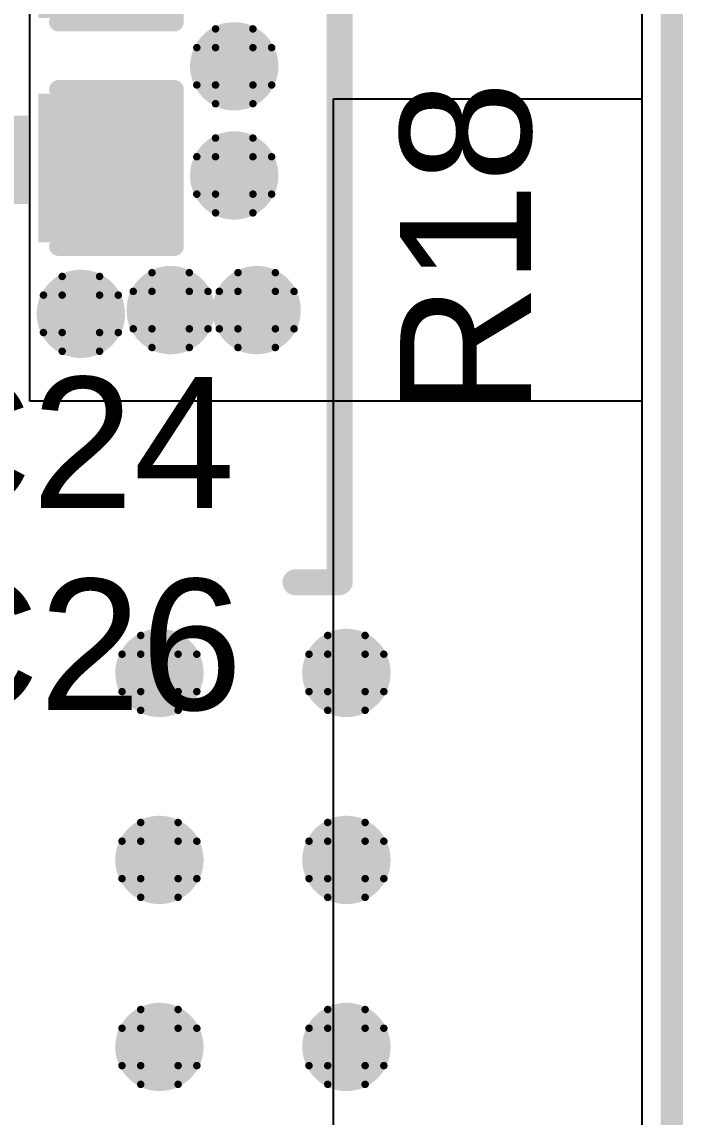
# Model space of a CAD drawing. Header units: inches. Extents: x -25 to 271, y -41 to 15.
# Drawn here: x 74.07 to 78.56, y -21.95 to -14.52 of the extents above; entities that cross this region are included whole.
import ezdxf

# ---------------------------------------------------------------- set-up
doc = ezdxf.new("R2010")
doc.units = ezdxf.units.IN
for name, color, linetype in [('Board_outline', 216, 'Continuous'), ('Bottom Layer', 5, 'Continuous'), ('Drill Drawing', 1, 'Continuous'), ('Top Glue Points', 56, 'Continuous'), ('Top Layer', 1, 'Continuous'), ('Top Overlay', 2, 'Continuous'), ('Top Paste', 8, 'Continuous'), ('Top Solder', 216, 'Continuous'), ('Via Holes', 16, 'Continuous')]:
    doc.layers.add(name, color=color, linetype=linetype)
doc.styles.add('Arial', font='', dxfattribs={"height": 0.2})
doc.styles.get('Arial').set_extended_font_data('Arial')

# ---------------------------------------------------------------- blocks, each defined once
blk = doc.blocks.new('CAP_0603_41')
at = {"layer": 'Top Layer'}
for points in [[(-0.381, 0.4445), (-0.381, -0.4445), (-1.143, -0.4445), (-1.143, 0.4445)], [(1.143, 0.4445), (1.143, -0.4445), (0.381, -0.4445), (0.381, 0.4445)]]:
    blk.add_hatch(color=1, dxfattribs=at).paths.add_polyline_path(points)
at = {"layer": 'Top Paste'}
for points in [[(-0.381, 0.4445), (-0.381, -0.4445), (-1.143, -0.4445), (-1.143, 0.4445)], [(1.143, 0.4445), (1.143, -0.4445), (0.381, -0.4445), (0.381, 0.4445)]]:
    blk.add_hatch(color=8, dxfattribs=at).paths.add_polyline_path(points)
at = {"layer": 'Top Solder'}
for points in [[(-0.321, 0.5045), (-0.321, -0.5045), (-1.203, -0.5045), (-1.203, 0.5045)], [(1.203, 0.5045), (1.203, -0.5045), (0.321, -0.5045), (0.321, 0.5045)]]:
    blk.add_hatch(color=216, dxfattribs=at).paths.add_polyline_path(points)
at = {"layer": 'Top Overlay'}
for points in [[(-1.2446, 0.5334, 0.127, 0.127, 0), (-0.4572, 0.5334, 0.127, 0.127, 0)], [(-1.2446, -0.5334, 0.127, 0.127, 0), (-1.2446, 0.5334, 0.127, 0.127, 0)], [(0.4572, 0.5334, 0.127, 0.127, 0), (1.2446, 0.5334, 0.127, 0.127, 0)], [(1.2446, -0.5334, 0.127, 0.127, 0), (1.2446, 0.5334, 0.127, 0.127, 0)], [(-1.2446, -0.5334, 0.127, 0.127, 0), (-0.4572, -0.5334, 0.127, 0.127, 0)], [(0.4572, -0.5334, 0.127, 0.127, 0), (1.2446, -0.5334, 0.127, 0.127, 0)]]:
    blk.add_lwpolyline(points, format="xyseb", dxfattribs=at)
for points in [[(-1.2764, 0.5334, 0.0635, 0.0635, 1), (-1.2128, 0.5334, 0.0635, 0.0635, 1)], [(-1.2764, 0.5334, 0.0635, 0.0635, 1), (-1.2128, 0.5334, 0.0635, 0.0635, 1)], [(-0.4889, 0.5334, 0.0635, 0.0635, 1), (-0.4254, 0.5334, 0.0635, 0.0635, 1)], [(0.4254, 0.5334, 0.0635, 0.0635, 1), (0.4889, 0.5334, 0.0635, 0.0635, 1)], [(1.2128, 0.5334, 0.0635, 0.0635, 1), (1.2764, 0.5334, 0.0635, 0.0635, 1)], [(1.2128, 0.5334, 0.0635, 0.0635, 1), (1.2764, 0.5334, 0.0635, 0.0635, 1)], [(-1.2764, -0.5334, 0.0635, 0.0635, 1), (-1.2128, -0.5334, 0.0635, 0.0635, 1)], [(-1.2764, -0.5334, 0.0635, 0.0635, 1), (-1.2128, -0.5334, 0.0635, 0.0635, 1)], [(-0.4889, -0.5334, 0.0635, 0.0635, 1), (-0.4254, -0.5334, 0.0635, 0.0635, 1)], [(0.4254, -0.5334, 0.0635, 0.0635, 1), (0.4889, -0.5334, 0.0635, 0.0635, 1)], [(1.2128, -0.5334, 0.0635, 0.0635, 1), (1.2764, -0.5334, 0.0635, 0.0635, 1)], [(1.2128, -0.5334, 0.0635, 0.0635, 1), (1.2764, -0.5334, 0.0635, 0.0635, 1)]]:
    blk.add_lwpolyline(points, format="xyseb", close=True, dxfattribs=at)
blk = doc.blocks.new('CAP_0603_43')
at = {"layer": 'Top Layer'}
for points in [[(-0.381, 0.4445), (-0.381, -0.4445), (-1.143, -0.4445), (-1.143, 0.4445)], [(1.143, 0.4445), (1.143, -0.4445), (0.381, -0.4445), (0.381, 0.4445)]]:
    blk.add_hatch(color=1, dxfattribs=at).paths.add_polyline_path(points)
at = {"layer": 'Top Paste'}
for points in [[(-0.381, 0.4445), (-0.381, -0.4445), (-1.143, -0.4445), (-1.143, 0.4445)], [(1.143, 0.4445), (1.143, -0.4445), (0.381, -0.4445), (0.381, 0.4445)]]:
    blk.add_hatch(color=8, dxfattribs=at).paths.add_polyline_path(points)
at = {"layer": 'Top Solder'}
for points in [[(-0.321, 0.5045), (-0.321, -0.5045), (-1.203, -0.5045), (-1.203, 0.5045)], [(1.203, 0.5045), (1.203, -0.5045), (0.321, -0.5045), (0.321, 0.5045)]]:
    blk.add_hatch(color=216, dxfattribs=at).paths.add_polyline_path(points)
at = {"layer": 'Top Overlay'}
for points in [[(-0.4572, 0.5334, 0.127, 0.127, 0), (-1.2446, 0.5334, 0.127, 0.127, 0)], [(-1.2446, 0.5334, 0.127, 0.127, 0), (-1.2446, -0.5334, 0.127, 0.127, 0)], [(1.2446, 0.5334, 0.127, 0.127, 0), (0.4572, 0.5334, 0.127, 0.127, 0)], [(1.2446, 0.5334, 0.127, 0.127, 0), (1.2446, -0.5334, 0.127, 0.127, 0)], [(-0.4572, -0.5334, 0.127, 0.127, 0), (-1.2446, -0.5334, 0.127, 0.127, 0)], [(1.2446, -0.5334, 0.127, 0.127, 0), (0.4572, -0.5334, 0.127, 0.127, 0)]]:
    blk.add_lwpolyline(points, format="xyseb", dxfattribs=at)
for points in [[(-1.2764, 0.5334, 0.0635, 0.0635, 1), (-1.2128, 0.5334, 0.0635, 0.0635, 1)], [(-1.2764, 0.5334, 0.0635, 0.0635, 1), (-1.2128, 0.5334, 0.0635, 0.0635, 1)], [(-0.4889, 0.5334, 0.0635, 0.0635, 1), (-0.4254, 0.5334, 0.0635, 0.0635, 1)], [(0.4254, 0.5334, 0.0635, 0.0635, 1), (0.4889, 0.5334, 0.0635, 0.0635, 1)], [(1.2128, 0.5334, 0.0635, 0.0635, 1), (1.2764, 0.5334, 0.0635, 0.0635, 1)], [(1.2128, 0.5334, 0.0635, 0.0635, 1), (1.2764, 0.5334, 0.0635, 0.0635, 1)], [(-1.2764, -0.5334, 0.0635, 0.0635, 1), (-1.2128, -0.5334, 0.0635, 0.0635, 1)], [(-1.2764, -0.5334, 0.0635, 0.0635, 1), (-1.2128, -0.5334, 0.0635, 0.0635, 1)], [(-0.4889, -0.5334, 0.0635, 0.0635, 1), (-0.4254, -0.5334, 0.0635, 0.0635, 1)], [(0.4254, -0.5334, 0.0635, 0.0635, 1), (0.4889, -0.5334, 0.0635, 0.0635, 1)], [(1.2128, -0.5334, 0.0635, 0.0635, 1), (1.2764, -0.5334, 0.0635, 0.0635, 1)], [(1.2128, -0.5334, 0.0635, 0.0635, 1), (1.2764, -0.5334, 0.0635, 0.0635, 1)]]:
    blk.add_lwpolyline(points, format="xyseb", close=True, dxfattribs=at)

msp = doc.modelspace()

# ---------------------------------------------------------------- hatches: boundary and pattern name
at = {"layer": 'Bottom Layer'}
h = msp.add_hatch(color=5, dxfattribs=at)
edge = h.paths.add_edge_path()
edge.add_arc((75.5091, -14.819), 0.3, 0, 360)
h = msp.add_hatch(color=5, dxfattribs=at)
edge = h.paths.add_edge_path()
edge.add_arc((75.5091, -15.5603), 0.3, 0, 360)
h = msp.add_hatch(color=5, dxfattribs=at)
edge = h.paths.add_edge_path()
edge.add_arc((74.4677, -16.5001), 0.3, 0, 360)
h = msp.add_hatch(color=5, dxfattribs=at)
edge = h.paths.add_edge_path()
edge.add_arc((75.0773, -16.4747), 0.3, 0, 360)
h = msp.add_hatch(color=5, dxfattribs=at)
edge = h.paths.add_edge_path()
edge.add_arc((75.6615, -16.4747), 0.3, 0, 360)
h = msp.add_hatch(color=5, dxfattribs=at)
edge = h.paths.add_edge_path()
edge.add_arc((75.0011, -18.9385), 0.3, 0, 360)
h = msp.add_hatch(color=5, dxfattribs=at)
edge = h.paths.add_edge_path()
edge.add_arc((76.2711, -18.9385), 0.3, 0, 360)
h = msp.add_hatch(color=5, dxfattribs=at)
edge = h.paths.add_edge_path()
edge.add_arc((75.0011, -20.2085), 0.3, 0, 360)
h = msp.add_hatch(color=5, dxfattribs=at)
edge = h.paths.add_edge_path()
edge.add_arc((76.2711, -20.2085), 0.3, 0, 360)
h = msp.add_hatch(color=5, dxfattribs=at)
edge = h.paths.add_edge_path()
edge.add_arc((75.0011, -21.4785), 0.3, 0, 360)
h = msp.add_hatch(color=5, dxfattribs=at)
edge = h.paths.add_edge_path()
edge.add_arc((76.2711, -21.4785), 0.3, 0, 360)
at = {"layer": 'Top Glue Points'}
msp.add_hatch(color=56, dxfattribs=at).paths.add_polyline_path([(73.709, -15.7538), (74.1088, -15.7538), (74.1088, -15.1539), (73.709, -15.1539)])
at = {"layer": 'Top Layer'}
h = msp.add_hatch(color=1, dxfattribs=at)
edge = h.paths.add_edge_path()
edge.add_arc((75.5091, -14.819), 0.3, 0, 360)
h = msp.add_hatch(color=1, dxfattribs=at)
edge = h.paths.add_edge_path()
edge.add_arc((75.5091, -15.5603), 0.3, 0, 360)
h = msp.add_hatch(color=1, dxfattribs=at)
edge = h.paths.add_edge_path()
edge.add_arc((74.4677, -16.5001), 0.3, 0, 360)
h = msp.add_hatch(color=1, dxfattribs=at)
edge = h.paths.add_edge_path()
edge.add_arc((75.0773, -16.4747), 0.3, 0, 360)
h = msp.add_hatch(color=1, dxfattribs=at)
edge = h.paths.add_edge_path()
edge.add_arc((75.6615, -16.4747), 0.3, 0, 360)
h = msp.add_hatch(color=1, dxfattribs=at)
edge = h.paths.add_edge_path()
edge.add_arc((75.0011, -18.9385), 0.3, 0, 360)
h = msp.add_hatch(color=1, dxfattribs=at)
edge = h.paths.add_edge_path()
edge.add_arc((76.2711, -18.9385), 0.3, 0, 360)
h = msp.add_hatch(color=1, dxfattribs=at)
edge = h.paths.add_edge_path()
edge.add_arc((75.0011, -20.2085), 0.3, 0, 360)
h = msp.add_hatch(color=1, dxfattribs=at)
edge = h.paths.add_edge_path()
edge.add_arc((76.2711, -20.2085), 0.3, 0, 360)
h = msp.add_hatch(color=1, dxfattribs=at)
edge = h.paths.add_edge_path()
edge.add_arc((75.0011, -21.4785), 0.3, 0, 360)
h = msp.add_hatch(color=1, dxfattribs=at)
edge = h.paths.add_edge_path()
edge.add_arc((76.2711, -21.4785), 0.3, 0, 360)
at = {"layer": 'Via Holes'}
h = msp.add_hatch(color=7, dxfattribs=at)
edge = h.paths.add_edge_path()
edge.add_arc((75.5091, -14.819), 0.15, 0, 360)
h = msp.add_hatch(color=7, dxfattribs=at)
edge = h.paths.add_edge_path()
edge.add_arc((75.5091, -15.5603), 0.15, 0, 360)
h = msp.add_hatch(color=7, dxfattribs=at)
edge = h.paths.add_edge_path()
edge.add_arc((74.4677, -16.5001), 0.15, 0, 360)
h = msp.add_hatch(color=7, dxfattribs=at)
edge = h.paths.add_edge_path()
edge.add_arc((75.0773, -16.4747), 0.15, 0, 360)
h = msp.add_hatch(color=7, dxfattribs=at)
edge = h.paths.add_edge_path()
edge.add_arc((75.6615, -16.4747), 0.15, 0, 360)
h = msp.add_hatch(color=7, dxfattribs=at)
edge = h.paths.add_edge_path()
edge.add_arc((75.0011, -18.9385), 0.15, 0, 360)
h = msp.add_hatch(color=7, dxfattribs=at)
edge = h.paths.add_edge_path()
edge.add_arc((76.2711, -18.9385), 0.15, 0, 360)
h = msp.add_hatch(color=7, dxfattribs=at)
edge = h.paths.add_edge_path()
edge.add_arc((75.0011, -20.2085), 0.15, 0, 360)
h = msp.add_hatch(color=7, dxfattribs=at)
edge = h.paths.add_edge_path()
edge.add_arc((76.2711, -20.2085), 0.15, 0, 360)
h = msp.add_hatch(color=7, dxfattribs=at)
edge = h.paths.add_edge_path()
edge.add_arc((75.0011, -21.4785), 0.15, 0, 360)
h = msp.add_hatch(color=7, dxfattribs=at)
edge = h.paths.add_edge_path()
edge.add_arc((76.2711, -21.4785), 0.15, 0, 360)

# ---------------------------------------------------------------- linework, layer by layer
at = {"layer": 'Board_outline'}
msp.add_lwpolyline([(78.4812, -32.9885, 0.1524, 0.1524, 0), (78.4812, 2.0114, 0.1524, 0.1524, 0)], format="xyseb", dxfattribs=at)
at = {"layer": 'Bottom Layer'}
msp.add_line((78.2773, -12.6831), (78.2773, -32.9885), dxfattribs=at)
at = {"layer": 'Drill Drawing'}
for points in [[(75.3821, -14.692, 0.0508, 0.0508, 0), (75.3821, -14.565, 0.0508, 0.0508, 0)], [(75.3821, -14.565, 0.0508, 0.0508, 0), (75.6361, -14.565, 0.0508, 0.0508, 0)], [(75.6361, -14.692, 0.0508, 0.0508, 0), (75.6361, -14.565, 0.0508, 0.0508, 0)], [(75.2551, -14.946, 0.0508, 0.0508, 0), (75.2551, -14.692, 0.0508, 0.0508, 0)], [(75.2551, -14.692, 0.0508, 0.0508, 0), (75.3821, -14.692, 0.0508, 0.0508, 0)], [(75.6361, -14.692, 0.0508, 0.0508, 0), (75.7631, -14.692, 0.0508, 0.0508, 0)], [(75.7631, -14.946, 0.0508, 0.0508, 0), (75.7631, -14.692, 0.0508, 0.0508, 0)], [(75.2551, -14.946, 0.0508, 0.0508, 0), (75.3821, -14.946, 0.0508, 0.0508, 0)], [(75.3821, -15.073, 0.0508, 0.0508, 0), (75.3821, -14.946, 0.0508, 0.0508, 0)], [(75.6361, -14.946, 0.0508, 0.0508, 0), (75.7631, -14.946, 0.0508, 0.0508, 0)], [(75.6361, -15.073, 0.0508, 0.0508, 0), (75.6361, -14.946, 0.0508, 0.0508, 0)], [(75.3821, -15.073, 0.0508, 0.0508, 0), (75.6361, -15.073, 0.0508, 0.0508, 0)], [(75.3821, -15.4333, 0.0508, 0.0508, 0), (75.3821, -15.3063, 0.0508, 0.0508, 0)], [(75.3821, -15.3063, 0.0508, 0.0508, 0), (75.6361, -15.3063, 0.0508, 0.0508, 0)], [(75.6361, -15.4333, 0.0508, 0.0508, 0), (75.6361, -15.3063, 0.0508, 0.0508, 0)], [(75.2551, -15.6873, 0.0508, 0.0508, 0), (75.2551, -15.4333, 0.0508, 0.0508, 0)], [(75.2551, -15.4333, 0.0508, 0.0508, 0), (75.3821, -15.4333, 0.0508, 0.0508, 0)], [(75.6361, -15.4333, 0.0508, 0.0508, 0), (75.7631, -15.4333, 0.0508, 0.0508, 0)], [(75.7631, -15.6873, 0.0508, 0.0508, 0), (75.7631, -15.4333, 0.0508, 0.0508, 0)], [(75.2551, -15.6873, 0.0508, 0.0508, 0), (75.3821, -15.6873, 0.0508, 0.0508, 0)], [(75.3821, -15.8143, 0.0508, 0.0508, 0), (75.3821, -15.6873, 0.0508, 0.0508, 0)], [(75.6361, -15.6873, 0.0508, 0.0508, 0), (75.7631, -15.6873, 0.0508, 0.0508, 0)], [(75.6361, -15.8143, 0.0508, 0.0508, 0), (75.6361, -15.6873, 0.0508, 0.0508, 0)], [(75.3821, -15.8143, 0.0508, 0.0508, 0), (75.6361, -15.8143, 0.0508, 0.0508, 0)], [(74.9503, -16.3477, 0.0508, 0.0508, 0), (74.9503, -16.2207, 0.0508, 0.0508, 0)], [(74.9503, -16.2207, 0.0508, 0.0508, 0), (75.2043, -16.2207, 0.0508, 0.0508, 0)], [(75.2043, -16.3477, 0.0508, 0.0508, 0), (75.2043, -16.2207, 0.0508, 0.0508, 0)], [(75.5345, -16.3477, 0.0508, 0.0508, 0), (75.5345, -16.2207, 0.0508, 0.0508, 0)], [(75.5345, -16.2207, 0.0508, 0.0508, 0), (75.7885, -16.2207, 0.0508, 0.0508, 0)], [(75.7885, -16.3477, 0.0508, 0.0508, 0), (75.7885, -16.2207, 0.0508, 0.0508, 0)], [(74.3407, -16.3731, 0.0508, 0.0508, 0), (74.3407, -16.2461, 0.0508, 0.0508, 0)], [(74.3407, -16.2461, 0.0508, 0.0508, 0), (74.5947, -16.2461, 0.0508, 0.0508, 0)], [(74.5947, -16.3731, 0.0508, 0.0508, 0), (74.5947, -16.2461, 0.0508, 0.0508, 0)], [(74.2137, -16.6271, 0.0508, 0.0508, 0), (74.2137, -16.3731, 0.0508, 0.0508, 0)], [(74.2137, -16.3731, 0.0508, 0.0508, 0), (74.3407, -16.3731, 0.0508, 0.0508, 0)], [(74.5947, -16.3731, 0.0508, 0.0508, 0), (74.7217, -16.3731, 0.0508, 0.0508, 0)], [(74.7217, -16.6271, 0.0508, 0.0508, 0), (74.7217, -16.3731, 0.0508, 0.0508, 0)], [(74.8233, -16.6017, 0.0508, 0.0508, 0), (74.8233, -16.3477, 0.0508, 0.0508, 0)], [(74.8233, -16.3477, 0.0508, 0.0508, 0), (74.9503, -16.3477, 0.0508, 0.0508, 0)], [(75.2043, -16.3477, 0.0508, 0.0508, 0), (75.3313, -16.3477, 0.0508, 0.0508, 0)], [(75.3313, -16.6017, 0.0508, 0.0508, 0), (75.3313, -16.3477, 0.0508, 0.0508, 0)], [(75.4075, -16.6017, 0.0508, 0.0508, 0), (75.4075, -16.3477, 0.0508, 0.0508, 0)], [(75.4075, -16.3477, 0.0508, 0.0508, 0), (75.5345, -16.3477, 0.0508, 0.0508, 0)], [(75.7885, -16.3477, 0.0508, 0.0508, 0), (75.9155, -16.3477, 0.0508, 0.0508, 0)], [(75.9155, -16.6017, 0.0508, 0.0508, 0), (75.9155, -16.3477, 0.0508, 0.0508, 0)], [(74.8233, -16.6017, 0.0508, 0.0508, 0), (74.9503, -16.6017, 0.0508, 0.0508, 0)], [(74.9503, -16.7287, 0.0508, 0.0508, 0), (74.9503, -16.6017, 0.0508, 0.0508, 0)], [(75.2043, -16.6017, 0.0508, 0.0508, 0), (75.3313, -16.6017, 0.0508, 0.0508, 0)], [(75.2043, -16.7287, 0.0508, 0.0508, 0), (75.2043, -16.6017, 0.0508, 0.0508, 0)], [(75.4075, -16.6017, 0.0508, 0.0508, 0), (75.5345, -16.6017, 0.0508, 0.0508, 0)], [(75.5345, -16.7287, 0.0508, 0.0508, 0), (75.5345, -16.6017, 0.0508, 0.0508, 0)], [(75.7885, -16.6017, 0.0508, 0.0508, 0), (75.9155, -16.6017, 0.0508, 0.0508, 0)], [(75.7885, -16.7287, 0.0508, 0.0508, 0), (75.7885, -16.6017, 0.0508, 0.0508, 0)], [(74.2137, -16.6271, 0.0508, 0.0508, 0), (74.3407, -16.6271, 0.0508, 0.0508, 0)], [(74.3407, -16.7541, 0.0508, 0.0508, 0), (74.3407, -16.6271, 0.0508, 0.0508, 0)], [(74.5947, -16.6271, 0.0508, 0.0508, 0), (74.7217, -16.6271, 0.0508, 0.0508, 0)], [(74.5947, -16.7541, 0.0508, 0.0508, 0), (74.5947, -16.6271, 0.0508, 0.0508, 0)], [(74.3407, -16.7541, 0.0508, 0.0508, 0), (74.5947, -16.7541, 0.0508, 0.0508, 0)], [(74.9503, -16.7287, 0.0508, 0.0508, 0), (75.2043, -16.7287, 0.0508, 0.0508, 0)], [(75.5345, -16.7287, 0.0508, 0.0508, 0), (75.7885, -16.7287, 0.0508, 0.0508, 0)], [(74.8741, -18.8115, 0.0508, 0.0508, 0), (74.8741, -18.6845, 0.0508, 0.0508, 0)], [(74.8741, -18.6845, 0.0508, 0.0508, 0), (75.1281, -18.6845, 0.0508, 0.0508, 0)], [(75.1281, -18.8115, 0.0508, 0.0508, 0), (75.1281, -18.6845, 0.0508, 0.0508, 0)], [(76.1441, -18.8115, 0.0508, 0.0508, 0), (76.1441, -18.6845, 0.0508, 0.0508, 0)], [(76.1441, -18.6845, 0.0508, 0.0508, 0), (76.3981, -18.6845, 0.0508, 0.0508, 0)], [(76.3981, -18.8115, 0.0508, 0.0508, 0), (76.3981, -18.6845, 0.0508, 0.0508, 0)], [(74.7471, -19.0655, 0.0508, 0.0508, 0), (74.7471, -18.8115, 0.0508, 0.0508, 0)], [(74.7471, -18.8115, 0.0508, 0.0508, 0), (74.8741, -18.8115, 0.0508, 0.0508, 0)], [(75.1281, -18.8115, 0.0508, 0.0508, 0), (75.2551, -18.8115, 0.0508, 0.0508, 0)], [(75.2551, -19.0655, 0.0508, 0.0508, 0), (75.2551, -18.8115, 0.0508, 0.0508, 0)], [(76.0171, -19.0655, 0.0508, 0.0508, 0), (76.0171, -18.8115, 0.0508, 0.0508, 0)], [(76.0171, -18.8115, 0.0508, 0.0508, 0), (76.1441, -18.8115, 0.0508, 0.0508, 0)], [(76.3981, -18.8115, 0.0508, 0.0508, 0), (76.5251, -18.8115, 0.0508, 0.0508, 0)], [(76.5251, -19.0655, 0.0508, 0.0508, 0), (76.5251, -18.8115, 0.0508, 0.0508, 0)], [(74.7471, -19.0655, 0.0508, 0.0508, 0), (74.8741, -19.0655, 0.0508, 0.0508, 0)], [(74.8741, -19.1925, 0.0508, 0.0508, 0), (74.8741, -19.0655, 0.0508, 0.0508, 0)], [(75.1281, -19.0655, 0.0508, 0.0508, 0), (75.2551, -19.0655, 0.0508, 0.0508, 0)], [(75.1281, -19.1925, 0.0508, 0.0508, 0), (75.1281, -19.0655, 0.0508, 0.0508, 0)], [(76.0171, -19.0655, 0.0508, 0.0508, 0), (76.1441, -19.0655, 0.0508, 0.0508, 0)], [(76.1441, -19.1925, 0.0508, 0.0508, 0), (76.1441, -19.0655, 0.0508, 0.0508, 0)], [(76.3981, -19.0655, 0.0508, 0.0508, 0), (76.5251, -19.0655, 0.0508, 0.0508, 0)], [(76.3981, -19.1925, 0.0508, 0.0508, 0), (76.3981, -19.0655, 0.0508, 0.0508, 0)], [(74.8741, -19.1925, 0.0508, 0.0508, 0), (75.1281, -19.1925, 0.0508, 0.0508, 0)], [(76.1441, -19.1925, 0.0508, 0.0508, 0), (76.3981, -19.1925, 0.0508, 0.0508, 0)], [(74.8741, -20.0815, 0.0508, 0.0508, 0), (74.8741, -19.9545, 0.0508, 0.0508, 0)], [(74.8741, -19.9545, 0.0508, 0.0508, 0), (75.1281, -19.9545, 0.0508, 0.0508, 0)], [(75.1281, -20.0815, 0.0508, 0.0508, 0), (75.1281, -19.9545, 0.0508, 0.0508, 0)], [(76.1441, -20.0815, 0.0508, 0.0508, 0), (76.1441, -19.9545, 0.0508, 0.0508, 0)], [(76.1441, -19.9545, 0.0508, 0.0508, 0), (76.3981, -19.9545, 0.0508, 0.0508, 0)], [(76.3981, -20.0815, 0.0508, 0.0508, 0), (76.3981, -19.9545, 0.0508, 0.0508, 0)], [(74.7471, -20.3355, 0.0508, 0.0508, 0), (74.7471, -20.0815, 0.0508, 0.0508, 0)], [(74.7471, -20.0815, 0.0508, 0.0508, 0), (74.8741, -20.0815, 0.0508, 0.0508, 0)], [(75.1281, -20.0815, 0.0508, 0.0508, 0), (75.2551, -20.0815, 0.0508, 0.0508, 0)], [(75.2551, -20.3355, 0.0508, 0.0508, 0), (75.2551, -20.0815, 0.0508, 0.0508, 0)], [(76.0171, -20.3355, 0.0508, 0.0508, 0), (76.0171, -20.0815, 0.0508, 0.0508, 0)], [(76.0171, -20.0815, 0.0508, 0.0508, 0), (76.1441, -20.0815, 0.0508, 0.0508, 0)], [(76.3981, -20.0815, 0.0508, 0.0508, 0), (76.5251, -20.0815, 0.0508, 0.0508, 0)], [(76.5251, -20.3355, 0.0508, 0.0508, 0), (76.5251, -20.0815, 0.0508, 0.0508, 0)], [(74.7471, -20.3355, 0.0508, 0.0508, 0), (74.8741, -20.3355, 0.0508, 0.0508, 0)], [(74.8741, -20.4625, 0.0508, 0.0508, 0), (74.8741, -20.3355, 0.0508, 0.0508, 0)], [(75.1281, -20.3355, 0.0508, 0.0508, 0), (75.2551, -20.3355, 0.0508, 0.0508, 0)], [(75.1281, -20.4625, 0.0508, 0.0508, 0), (75.1281, -20.3355, 0.0508, 0.0508, 0)], [(76.0171, -20.3355, 0.0508, 0.0508, 0), (76.1441, -20.3355, 0.0508, 0.0508, 0)], [(76.1441, -20.4625, 0.0508, 0.0508, 0), (76.1441, -20.3355, 0.0508, 0.0508, 0)], [(76.3981, -20.3355, 0.0508, 0.0508, 0), (76.5251, -20.3355, 0.0508, 0.0508, 0)], [(76.3981, -20.4625, 0.0508, 0.0508, 0), (76.3981, -20.3355, 0.0508, 0.0508, 0)], [(74.8741, -20.4625, 0.0508, 0.0508, 0), (75.1281, -20.4625, 0.0508, 0.0508, 0)], [(76.1441, -20.4625, 0.0508, 0.0508, 0), (76.3981, -20.4625, 0.0508, 0.0508, 0)], [(74.8741, -21.3515, 0.0508, 0.0508, 0), (74.8741, -21.2245, 0.0508, 0.0508, 0)], [(74.8741, -21.2245, 0.0508, 0.0508, 0), (75.1281, -21.2245, 0.0508, 0.0508, 0)], [(75.1281, -21.3515, 0.0508, 0.0508, 0), (75.1281, -21.2245, 0.0508, 0.0508, 0)], [(76.1441, -21.3515, 0.0508, 0.0508, 0), (76.1441, -21.2245, 0.0508, 0.0508, 0)], [(76.1441, -21.2245, 0.0508, 0.0508, 0), (76.3981, -21.2245, 0.0508, 0.0508, 0)], [(76.3981, -21.3515, 0.0508, 0.0508, 0), (76.3981, -21.2245, 0.0508, 0.0508, 0)], [(74.7471, -21.6055, 0.0508, 0.0508, 0), (74.7471, -21.3515, 0.0508, 0.0508, 0)], [(74.7471, -21.3515, 0.0508, 0.0508, 0), (74.8741, -21.3515, 0.0508, 0.0508, 0)], [(75.1281, -21.3515, 0.0508, 0.0508, 0), (75.2551, -21.3515, 0.0508, 0.0508, 0)], [(75.2551, -21.6055, 0.0508, 0.0508, 0), (75.2551, -21.3515, 0.0508, 0.0508, 0)], [(76.0171, -21.6055, 0.0508, 0.0508, 0), (76.0171, -21.3515, 0.0508, 0.0508, 0)], [(76.0171, -21.3515, 0.0508, 0.0508, 0), (76.1441, -21.3515, 0.0508, 0.0508, 0)], [(76.3981, -21.3515, 0.0508, 0.0508, 0), (76.5251, -21.3515, 0.0508, 0.0508, 0)], [(76.5251, -21.6055, 0.0508, 0.0508, 0), (76.5251, -21.3515, 0.0508, 0.0508, 0)], [(74.7471, -21.6055, 0.0508, 0.0508, 0), (74.8741, -21.6055, 0.0508, 0.0508, 0)], [(74.8741, -21.7325, 0.0508, 0.0508, 0), (74.8741, -21.6055, 0.0508, 0.0508, 0)], [(75.1281, -21.6055, 0.0508, 0.0508, 0), (75.2551, -21.6055, 0.0508, 0.0508, 0)], [(75.1281, -21.7325, 0.0508, 0.0508, 0), (75.1281, -21.6055, 0.0508, 0.0508, 0)], [(76.0171, -21.6055, 0.0508, 0.0508, 0), (76.1441, -21.6055, 0.0508, 0.0508, 0)], [(76.1441, -21.7325, 0.0508, 0.0508, 0), (76.1441, -21.6055, 0.0508, 0.0508, 0)], [(76.3981, -21.6055, 0.0508, 0.0508, 0), (76.5251, -21.6055, 0.0508, 0.0508, 0)], [(76.3981, -21.7325, 0.0508, 0.0508, 0), (76.3981, -21.6055, 0.0508, 0.0508, 0)], [(74.8741, -21.7325, 0.0508, 0.0508, 0), (75.1281, -21.7325, 0.0508, 0.0508, 0)], [(76.1441, -21.7325, 0.0508, 0.0508, 0), (76.3981, -21.7325, 0.0508, 0.0508, 0)]]:
    msp.add_lwpolyline(points, format="xyseb", dxfattribs=at)
for points in [[(75.3694, -14.565, 0.0254, 0.0254, 1), (75.3948, -14.565, 0.0254, 0.0254, 1)], [(75.3694, -14.565, 0.0254, 0.0254, 1), (75.3948, -14.565, 0.0254, 0.0254, 1)], [(75.6234, -14.565, 0.0254, 0.0254, 1), (75.6488, -14.565, 0.0254, 0.0254, 1)], [(75.6234, -14.565, 0.0254, 0.0254, 1), (75.6488, -14.565, 0.0254, 0.0254, 1)], [(75.2424, -14.692, 0.0254, 0.0254, 1), (75.2678, -14.692, 0.0254, 0.0254, 1)], [(75.2424, -14.692, 0.0254, 0.0254, 1), (75.2678, -14.692, 0.0254, 0.0254, 1)], [(75.3694, -14.692, 0.0254, 0.0254, 1), (75.3948, -14.692, 0.0254, 0.0254, 1)], [(75.3694, -14.692, 0.0254, 0.0254, 1), (75.3948, -14.692, 0.0254, 0.0254, 1)], [(75.6234, -14.692, 0.0254, 0.0254, 1), (75.6488, -14.692, 0.0254, 0.0254, 1)], [(75.6234, -14.692, 0.0254, 0.0254, 1), (75.6488, -14.692, 0.0254, 0.0254, 1)], [(75.7504, -14.692, 0.0254, 0.0254, 1), (75.7758, -14.692, 0.0254, 0.0254, 1)], [(75.7504, -14.692, 0.0254, 0.0254, 1), (75.7758, -14.692, 0.0254, 0.0254, 1)], [(75.2424, -14.946, 0.0254, 0.0254, 1), (75.2678, -14.946, 0.0254, 0.0254, 1)], [(75.2424, -14.946, 0.0254, 0.0254, 1), (75.2678, -14.946, 0.0254, 0.0254, 1)], [(75.3694, -14.946, 0.0254, 0.0254, 1), (75.3948, -14.946, 0.0254, 0.0254, 1)], [(75.3694, -14.946, 0.0254, 0.0254, 1), (75.3948, -14.946, 0.0254, 0.0254, 1)], [(75.6234, -14.946, 0.0254, 0.0254, 1), (75.6488, -14.946, 0.0254, 0.0254, 1)], [(75.6234, -14.946, 0.0254, 0.0254, 1), (75.6488, -14.946, 0.0254, 0.0254, 1)], [(75.7504, -14.946, 0.0254, 0.0254, 1), (75.7758, -14.946, 0.0254, 0.0254, 1)], [(75.7504, -14.946, 0.0254, 0.0254, 1), (75.7758, -14.946, 0.0254, 0.0254, 1)], [(75.3694, -15.073, 0.0254, 0.0254, 1), (75.3948, -15.073, 0.0254, 0.0254, 1)], [(75.3694, -15.073, 0.0254, 0.0254, 1), (75.3948, -15.073, 0.0254, 0.0254, 1)], [(75.6234, -15.073, 0.0254, 0.0254, 1), (75.6488, -15.073, 0.0254, 0.0254, 1)], [(75.6234, -15.073, 0.0254, 0.0254, 1), (75.6488, -15.073, 0.0254, 0.0254, 1)], [(75.3694, -15.3063, 0.0254, 0.0254, 1), (75.3948, -15.3063, 0.0254, 0.0254, 1)], [(75.3694, -15.3063, 0.0254, 0.0254, 1), (75.3948, -15.3063, 0.0254, 0.0254, 1)], [(75.6234, -15.3063, 0.0254, 0.0254, 1), (75.6488, -15.3063, 0.0254, 0.0254, 1)], [(75.6234, -15.3063, 0.0254, 0.0254, 1), (75.6488, -15.3063, 0.0254, 0.0254, 1)], [(75.2424, -15.4333, 0.0254, 0.0254, 1), (75.2678, -15.4333, 0.0254, 0.0254, 1)], [(75.2424, -15.4333, 0.0254, 0.0254, 1), (75.2678, -15.4333, 0.0254, 0.0254, 1)], [(75.3694, -15.4333, 0.0254, 0.0254, 1), (75.3948, -15.4333, 0.0254, 0.0254, 1)], [(75.3694, -15.4333, 0.0254, 0.0254, 1), (75.3948, -15.4333, 0.0254, 0.0254, 1)], [(75.6234, -15.4333, 0.0254, 0.0254, 1), (75.6488, -15.4333, 0.0254, 0.0254, 1)], [(75.6234, -15.4333, 0.0254, 0.0254, 1), (75.6488, -15.4333, 0.0254, 0.0254, 1)], [(75.7504, -15.4333, 0.0254, 0.0254, 1), (75.7758, -15.4333, 0.0254, 0.0254, 1)], [(75.7504, -15.4333, 0.0254, 0.0254, 1), (75.7758, -15.4333, 0.0254, 0.0254, 1)], [(75.2424, -15.6873, 0.0254, 0.0254, 1), (75.2678, -15.6873, 0.0254, 0.0254, 1)], [(75.2424, -15.6873, 0.0254, 0.0254, 1), (75.2678, -15.6873, 0.0254, 0.0254, 1)], [(75.3694, -15.6873, 0.0254, 0.0254, 1), (75.3948, -15.6873, 0.0254, 0.0254, 1)], [(75.3694, -15.6873, 0.0254, 0.0254, 1), (75.3948, -15.6873, 0.0254, 0.0254, 1)], [(75.6234, -15.6873, 0.0254, 0.0254, 1), (75.6488, -15.6873, 0.0254, 0.0254, 1)], [(75.6234, -15.6873, 0.0254, 0.0254, 1), (75.6488, -15.6873, 0.0254, 0.0254, 1)], [(75.7504, -15.6873, 0.0254, 0.0254, 1), (75.7758, -15.6873, 0.0254, 0.0254, 1)], [(75.7504, -15.6873, 0.0254, 0.0254, 1), (75.7758, -15.6873, 0.0254, 0.0254, 1)], [(75.3694, -15.8143, 0.0254, 0.0254, 1), (75.3948, -15.8143, 0.0254, 0.0254, 1)], [(75.3694, -15.8143, 0.0254, 0.0254, 1), (75.3948, -15.8143, 0.0254, 0.0254, 1)], [(75.6234, -15.8143, 0.0254, 0.0254, 1), (75.6488, -15.8143, 0.0254, 0.0254, 1)], [(75.6234, -15.8143, 0.0254, 0.0254, 1), (75.6488, -15.8143, 0.0254, 0.0254, 1)], [(74.9376, -16.2207, 0.0254, 0.0254, 1), (74.963, -16.2207, 0.0254, 0.0254, 1)], [(74.9376, -16.2207, 0.0254, 0.0254, 1), (74.963, -16.2207, 0.0254, 0.0254, 1)], [(75.1916, -16.2207, 0.0254, 0.0254, 1), (75.217, -16.2207, 0.0254, 0.0254, 1)], [(75.1916, -16.2207, 0.0254, 0.0254, 1), (75.217, -16.2207, 0.0254, 0.0254, 1)], [(75.5218, -16.2207, 0.0254, 0.0254, 1), (75.5472, -16.2207, 0.0254, 0.0254, 1)], [(75.5218, -16.2207, 0.0254, 0.0254, 1), (75.5472, -16.2207, 0.0254, 0.0254, 1)], [(75.7758, -16.2207, 0.0254, 0.0254, 1), (75.8012, -16.2207, 0.0254, 0.0254, 1)], [(75.7758, -16.2207, 0.0254, 0.0254, 1), (75.8012, -16.2207, 0.0254, 0.0254, 1)], [(74.328, -16.2461, 0.0254, 0.0254, 1), (74.3534, -16.2461, 0.0254, 0.0254, 1)], [(74.328, -16.2461, 0.0254, 0.0254, 1), (74.3534, -16.2461, 0.0254, 0.0254, 1)], [(74.582, -16.2461, 0.0254, 0.0254, 1), (74.6074, -16.2461, 0.0254, 0.0254, 1)], [(74.582, -16.2461, 0.0254, 0.0254, 1), (74.6074, -16.2461, 0.0254, 0.0254, 1)], [(74.201, -16.3731, 0.0254, 0.0254, 1), (74.2264, -16.3731, 0.0254, 0.0254, 1)], [(74.201, -16.3731, 0.0254, 0.0254, 1), (74.2264, -16.3731, 0.0254, 0.0254, 1)], [(74.328, -16.3731, 0.0254, 0.0254, 1), (74.3534, -16.3731, 0.0254, 0.0254, 1)], [(74.328, -16.3731, 0.0254, 0.0254, 1), (74.3534, -16.3731, 0.0254, 0.0254, 1)], [(74.582, -16.3731, 0.0254, 0.0254, 1), (74.6074, -16.3731, 0.0254, 0.0254, 1)], [(74.582, -16.3731, 0.0254, 0.0254, 1), (74.6074, -16.3731, 0.0254, 0.0254, 1)], [(74.709, -16.3731, 0.0254, 0.0254, 1), (74.7344, -16.3731, 0.0254, 0.0254, 1)], [(74.709, -16.3731, 0.0254, 0.0254, 1), (74.7344, -16.3731, 0.0254, 0.0254, 1)], [(74.8106, -16.3477, 0.0254, 0.0254, 1), (74.836, -16.3477, 0.0254, 0.0254, 1)], [(74.8106, -16.3477, 0.0254, 0.0254, 1), (74.836, -16.3477, 0.0254, 0.0254, 1)], [(74.9376, -16.3477, 0.0254, 0.0254, 1), (74.963, -16.3477, 0.0254, 0.0254, 1)], [(74.9376, -16.3477, 0.0254, 0.0254, 1), (74.963, -16.3477, 0.0254, 0.0254, 1)], [(75.1916, -16.3477, 0.0254, 0.0254, 1), (75.217, -16.3477, 0.0254, 0.0254, 1)], [(75.1916, -16.3477, 0.0254, 0.0254, 1), (75.217, -16.3477, 0.0254, 0.0254, 1)], [(75.3186, -16.3477, 0.0254, 0.0254, 1), (75.344, -16.3477, 0.0254, 0.0254, 1)], [(75.3186, -16.3477, 0.0254, 0.0254, 1), (75.344, -16.3477, 0.0254, 0.0254, 1)], [(75.3948, -16.3477, 0.0254, 0.0254, 1), (75.4202, -16.3477, 0.0254, 0.0254, 1)], [(75.3948, -16.3477, 0.0254, 0.0254, 1), (75.4202, -16.3477, 0.0254, 0.0254, 1)], [(75.5218, -16.3477, 0.0254, 0.0254, 1), (75.5472, -16.3477, 0.0254, 0.0254, 1)], [(75.5218, -16.3477, 0.0254, 0.0254, 1), (75.5472, -16.3477, 0.0254, 0.0254, 1)], [(75.7758, -16.3477, 0.0254, 0.0254, 1), (75.8012, -16.3477, 0.0254, 0.0254, 1)], [(75.7758, -16.3477, 0.0254, 0.0254, 1), (75.8012, -16.3477, 0.0254, 0.0254, 1)], [(75.9028, -16.3477, 0.0254, 0.0254, 1), (75.9282, -16.3477, 0.0254, 0.0254, 1)], [(75.9028, -16.3477, 0.0254, 0.0254, 1), (75.9282, -16.3477, 0.0254, 0.0254, 1)], [(74.8106, -16.6017, 0.0254, 0.0254, 1), (74.836, -16.6017, 0.0254, 0.0254, 1)], [(74.8106, -16.6017, 0.0254, 0.0254, 1), (74.836, -16.6017, 0.0254, 0.0254, 1)], [(74.9376, -16.6017, 0.0254, 0.0254, 1), (74.963, -16.6017, 0.0254, 0.0254, 1)], [(74.9376, -16.6017, 0.0254, 0.0254, 1), (74.963, -16.6017, 0.0254, 0.0254, 1)], [(75.1916, -16.6017, 0.0254, 0.0254, 1), (75.217, -16.6017, 0.0254, 0.0254, 1)], [(75.1916, -16.6017, 0.0254, 0.0254, 1), (75.217, -16.6017, 0.0254, 0.0254, 1)], [(75.3186, -16.6017, 0.0254, 0.0254, 1), (75.344, -16.6017, 0.0254, 0.0254, 1)], [(75.3186, -16.6017, 0.0254, 0.0254, 1), (75.344, -16.6017, 0.0254, 0.0254, 1)], [(75.3948, -16.6017, 0.0254, 0.0254, 1), (75.4202, -16.6017, 0.0254, 0.0254, 1)], [(75.3948, -16.6017, 0.0254, 0.0254, 1), (75.4202, -16.6017, 0.0254, 0.0254, 1)], [(75.5218, -16.6017, 0.0254, 0.0254, 1), (75.5472, -16.6017, 0.0254, 0.0254, 1)], [(75.5218, -16.6017, 0.0254, 0.0254, 1), (75.5472, -16.6017, 0.0254, 0.0254, 1)], [(75.7758, -16.6017, 0.0254, 0.0254, 1), (75.8012, -16.6017, 0.0254, 0.0254, 1)], [(75.7758, -16.6017, 0.0254, 0.0254, 1), (75.8012, -16.6017, 0.0254, 0.0254, 1)], [(75.9028, -16.6017, 0.0254, 0.0254, 1), (75.9282, -16.6017, 0.0254, 0.0254, 1)], [(75.9028, -16.6017, 0.0254, 0.0254, 1), (75.9282, -16.6017, 0.0254, 0.0254, 1)], [(74.201, -16.6271, 0.0254, 0.0254, 1), (74.2264, -16.6271, 0.0254, 0.0254, 1)], [(74.201, -16.6271, 0.0254, 0.0254, 1), (74.2264, -16.6271, 0.0254, 0.0254, 1)], [(74.328, -16.6271, 0.0254, 0.0254, 1), (74.3534, -16.6271, 0.0254, 0.0254, 1)], [(74.328, -16.6271, 0.0254, 0.0254, 1), (74.3534, -16.6271, 0.0254, 0.0254, 1)], [(74.582, -16.6271, 0.0254, 0.0254, 1), (74.6074, -16.6271, 0.0254, 0.0254, 1)], [(74.582, -16.6271, 0.0254, 0.0254, 1), (74.6074, -16.6271, 0.0254, 0.0254, 1)], [(74.709, -16.6271, 0.0254, 0.0254, 1), (74.7344, -16.6271, 0.0254, 0.0254, 1)], [(74.709, -16.6271, 0.0254, 0.0254, 1), (74.7344, -16.6271, 0.0254, 0.0254, 1)], [(74.328, -16.7541, 0.0254, 0.0254, 1), (74.3534, -16.7541, 0.0254, 0.0254, 1)], [(74.328, -16.7541, 0.0254, 0.0254, 1), (74.3534, -16.7541, 0.0254, 0.0254, 1)], [(74.582, -16.7541, 0.0254, 0.0254, 1), (74.6074, -16.7541, 0.0254, 0.0254, 1)], [(74.582, -16.7541, 0.0254, 0.0254, 1), (74.6074, -16.7541, 0.0254, 0.0254, 1)], [(74.9376, -16.7287, 0.0254, 0.0254, 1), (74.963, -16.7287, 0.0254, 0.0254, 1)], [(74.9376, -16.7287, 0.0254, 0.0254, 1), (74.963, -16.7287, 0.0254, 0.0254, 1)], [(75.1916, -16.7287, 0.0254, 0.0254, 1), (75.217, -16.7287, 0.0254, 0.0254, 1)], [(75.1916, -16.7287, 0.0254, 0.0254, 1), (75.217, -16.7287, 0.0254, 0.0254, 1)], [(75.5218, -16.7287, 0.0254, 0.0254, 1), (75.5472, -16.7287, 0.0254, 0.0254, 1)], [(75.5218, -16.7287, 0.0254, 0.0254, 1), (75.5472, -16.7287, 0.0254, 0.0254, 1)], [(75.7758, -16.7287, 0.0254, 0.0254, 1), (75.8012, -16.7287, 0.0254, 0.0254, 1)], [(75.7758, -16.7287, 0.0254, 0.0254, 1), (75.8012, -16.7287, 0.0254, 0.0254, 1)], [(74.8614, -18.6845, 0.0254, 0.0254, 1), (74.8868, -18.6845, 0.0254, 0.0254, 1)], [(74.8614, -18.6845, 0.0254, 0.0254, 1), (74.8868, -18.6845, 0.0254, 0.0254, 1)], [(75.1154, -18.6845, 0.0254, 0.0254, 1), (75.1408, -18.6845, 0.0254, 0.0254, 1)], [(75.1154, -18.6845, 0.0254, 0.0254, 1), (75.1408, -18.6845, 0.0254, 0.0254, 1)], [(76.1314, -18.6845, 0.0254, 0.0254, 1), (76.1568, -18.6845, 0.0254, 0.0254, 1)], [(76.1314, -18.6845, 0.0254, 0.0254, 1), (76.1568, -18.6845, 0.0254, 0.0254, 1)], [(76.3854, -18.6845, 0.0254, 0.0254, 1), (76.4108, -18.6845, 0.0254, 0.0254, 1)], [(76.3854, -18.6845, 0.0254, 0.0254, 1), (76.4108, -18.6845, 0.0254, 0.0254, 1)], [(74.7344, -18.8115, 0.0254, 0.0254, 1), (74.7598, -18.8115, 0.0254, 0.0254, 1)], [(74.7344, -18.8115, 0.0254, 0.0254, 1), (74.7598, -18.8115, 0.0254, 0.0254, 1)], [(74.8614, -18.8115, 0.0254, 0.0254, 1), (74.8868, -18.8115, 0.0254, 0.0254, 1)], [(74.8614, -18.8115, 0.0254, 0.0254, 1), (74.8868, -18.8115, 0.0254, 0.0254, 1)], [(75.1154, -18.8115, 0.0254, 0.0254, 1), (75.1408, -18.8115, 0.0254, 0.0254, 1)], [(75.1154, -18.8115, 0.0254, 0.0254, 1), (75.1408, -18.8115, 0.0254, 0.0254, 1)], [(75.2424, -18.8115, 0.0254, 0.0254, 1), (75.2678, -18.8115, 0.0254, 0.0254, 1)], [(75.2424, -18.8115, 0.0254, 0.0254, 1), (75.2678, -18.8115, 0.0254, 0.0254, 1)], [(76.0044, -18.8115, 0.0254, 0.0254, 1), (76.0298, -18.8115, 0.0254, 0.0254, 1)], [(76.0044, -18.8115, 0.0254, 0.0254, 1), (76.0298, -18.8115, 0.0254, 0.0254, 1)], [(76.1314, -18.8115, 0.0254, 0.0254, 1), (76.1568, -18.8115, 0.0254, 0.0254, 1)], [(76.1314, -18.8115, 0.0254, 0.0254, 1), (76.1568, -18.8115, 0.0254, 0.0254, 1)], [(76.3854, -18.8115, 0.0254, 0.0254, 1), (76.4108, -18.8115, 0.0254, 0.0254, 1)], [(76.3854, -18.8115, 0.0254, 0.0254, 1), (76.4108, -18.8115, 0.0254, 0.0254, 1)], [(76.5124, -18.8115, 0.0254, 0.0254, 1), (76.5378, -18.8115, 0.0254, 0.0254, 1)], [(76.5124, -18.8115, 0.0254, 0.0254, 1), (76.5378, -18.8115, 0.0254, 0.0254, 1)], [(74.7344, -19.0655, 0.0254, 0.0254, 1), (74.7598, -19.0655, 0.0254, 0.0254, 1)], [(74.7344, -19.0655, 0.0254, 0.0254, 1), (74.7598, -19.0655, 0.0254, 0.0254, 1)], [(74.8614, -19.0655, 0.0254, 0.0254, 1), (74.8868, -19.0655, 0.0254, 0.0254, 1)], [(74.8614, -19.0655, 0.0254, 0.0254, 1), (74.8868, -19.0655, 0.0254, 0.0254, 1)], [(75.1154, -19.0655, 0.0254, 0.0254, 1), (75.1408, -19.0655, 0.0254, 0.0254, 1)], [(75.1154, -19.0655, 0.0254, 0.0254, 1), (75.1408, -19.0655, 0.0254, 0.0254, 1)], [(75.2424, -19.0655, 0.0254, 0.0254, 1), (75.2678, -19.0655, 0.0254, 0.0254, 1)], [(75.2424, -19.0655, 0.0254, 0.0254, 1), (75.2678, -19.0655, 0.0254, 0.0254, 1)], [(76.0044, -19.0655, 0.0254, 0.0254, 1), (76.0298, -19.0655, 0.0254, 0.0254, 1)], [(76.0044, -19.0655, 0.0254, 0.0254, 1), (76.0298, -19.0655, 0.0254, 0.0254, 1)], [(76.1314, -19.0655, 0.0254, 0.0254, 1), (76.1568, -19.0655, 0.0254, 0.0254, 1)], [(76.1314, -19.0655, 0.0254, 0.0254, 1), (76.1568, -19.0655, 0.0254, 0.0254, 1)], [(76.3854, -19.0655, 0.0254, 0.0254, 1), (76.4108, -19.0655, 0.0254, 0.0254, 1)], [(76.3854, -19.0655, 0.0254, 0.0254, 1), (76.4108, -19.0655, 0.0254, 0.0254, 1)], [(76.5124, -19.0655, 0.0254, 0.0254, 1), (76.5378, -19.0655, 0.0254, 0.0254, 1)], [(76.5124, -19.0655, 0.0254, 0.0254, 1), (76.5378, -19.0655, 0.0254, 0.0254, 1)], [(74.8614, -19.1925, 0.0254, 0.0254, 1), (74.8868, -19.1925, 0.0254, 0.0254, 1)], [(74.8614, -19.1925, 0.0254, 0.0254, 1), (74.8868, -19.1925, 0.0254, 0.0254, 1)], [(75.1154, -19.1925, 0.0254, 0.0254, 1), (75.1408, -19.1925, 0.0254, 0.0254, 1)], [(75.1154, -19.1925, 0.0254, 0.0254, 1), (75.1408, -19.1925, 0.0254, 0.0254, 1)], [(76.1314, -19.1925, 0.0254, 0.0254, 1), (76.1568, -19.1925, 0.0254, 0.0254, 1)], [(76.1314, -19.1925, 0.0254, 0.0254, 1), (76.1568, -19.1925, 0.0254, 0.0254, 1)], [(76.3854, -19.1925, 0.0254, 0.0254, 1), (76.4108, -19.1925, 0.0254, 0.0254, 1)], [(76.3854, -19.1925, 0.0254, 0.0254, 1), (76.4108, -19.1925, 0.0254, 0.0254, 1)], [(74.8614, -19.9545, 0.0254, 0.0254, 1), (74.8868, -19.9545, 0.0254, 0.0254, 1)], [(74.8614, -19.9545, 0.0254, 0.0254, 1), (74.8868, -19.9545, 0.0254, 0.0254, 1)], [(75.1154, -19.9545, 0.0254, 0.0254, 1), (75.1408, -19.9545, 0.0254, 0.0254, 1)], [(75.1154, -19.9545, 0.0254, 0.0254, 1), (75.1408, -19.9545, 0.0254, 0.0254, 1)], [(76.1314, -19.9545, 0.0254, 0.0254, 1), (76.1568, -19.9545, 0.0254, 0.0254, 1)], [(76.1314, -19.9545, 0.0254, 0.0254, 1), (76.1568, -19.9545, 0.0254, 0.0254, 1)], [(76.3854, -19.9545, 0.0254, 0.0254, 1), (76.4108, -19.9545, 0.0254, 0.0254, 1)], [(76.3854, -19.9545, 0.0254, 0.0254, 1), (76.4108, -19.9545, 0.0254, 0.0254, 1)], [(74.7344, -20.0815, 0.0254, 0.0254, 1), (74.7598, -20.0815, 0.0254, 0.0254, 1)], [(74.7344, -20.0815, 0.0254, 0.0254, 1), (74.7598, -20.0815, 0.0254, 0.0254, 1)], [(74.8614, -20.0815, 0.0254, 0.0254, 1), (74.8868, -20.0815, 0.0254, 0.0254, 1)], [(74.8614, -20.0815, 0.0254, 0.0254, 1), (74.8868, -20.0815, 0.0254, 0.0254, 1)], [(75.1154, -20.0815, 0.0254, 0.0254, 1), (75.1408, -20.0815, 0.0254, 0.0254, 1)], [(75.1154, -20.0815, 0.0254, 0.0254, 1), (75.1408, -20.0815, 0.0254, 0.0254, 1)], [(75.2424, -20.0815, 0.0254, 0.0254, 1), (75.2678, -20.0815, 0.0254, 0.0254, 1)], [(75.2424, -20.0815, 0.0254, 0.0254, 1), (75.2678, -20.0815, 0.0254, 0.0254, 1)], [(76.0044, -20.0815, 0.0254, 0.0254, 1), (76.0298, -20.0815, 0.0254, 0.0254, 1)], [(76.0044, -20.0815, 0.0254, 0.0254, 1), (76.0298, -20.0815, 0.0254, 0.0254, 1)], [(76.1314, -20.0815, 0.0254, 0.0254, 1), (76.1568, -20.0815, 0.0254, 0.0254, 1)], [(76.1314, -20.0815, 0.0254, 0.0254, 1), (76.1568, -20.0815, 0.0254, 0.0254, 1)], [(76.3854, -20.0815, 0.0254, 0.0254, 1), (76.4108, -20.0815, 0.0254, 0.0254, 1)], [(76.3854, -20.0815, 0.0254, 0.0254, 1), (76.4108, -20.0815, 0.0254, 0.0254, 1)], [(76.5124, -20.0815, 0.0254, 0.0254, 1), (76.5378, -20.0815, 0.0254, 0.0254, 1)], [(76.5124, -20.0815, 0.0254, 0.0254, 1), (76.5378, -20.0815, 0.0254, 0.0254, 1)], [(74.7344, -20.3355, 0.0254, 0.0254, 1), (74.7598, -20.3355, 0.0254, 0.0254, 1)], [(74.7344, -20.3355, 0.0254, 0.0254, 1), (74.7598, -20.3355, 0.0254, 0.0254, 1)], [(74.8614, -20.3355, 0.0254, 0.0254, 1), (74.8868, -20.3355, 0.0254, 0.0254, 1)], [(74.8614, -20.3355, 0.0254, 0.0254, 1), (74.8868, -20.3355, 0.0254, 0.0254, 1)], [(75.1154, -20.3355, 0.0254, 0.0254, 1), (75.1408, -20.3355, 0.0254, 0.0254, 1)], [(75.1154, -20.3355, 0.0254, 0.0254, 1), (75.1408, -20.3355, 0.0254, 0.0254, 1)], [(75.2424, -20.3355, 0.0254, 0.0254, 1), (75.2678, -20.3355, 0.0254, 0.0254, 1)], [(75.2424, -20.3355, 0.0254, 0.0254, 1), (75.2678, -20.3355, 0.0254, 0.0254, 1)], [(76.0044, -20.3355, 0.0254, 0.0254, 1), (76.0298, -20.3355, 0.0254, 0.0254, 1)], [(76.0044, -20.3355, 0.0254, 0.0254, 1), (76.0298, -20.3355, 0.0254, 0.0254, 1)], [(76.1314, -20.3355, 0.0254, 0.0254, 1), (76.1568, -20.3355, 0.0254, 0.0254, 1)], [(76.1314, -20.3355, 0.0254, 0.0254, 1), (76.1568, -20.3355, 0.0254, 0.0254, 1)], [(76.3854, -20.3355, 0.0254, 0.0254, 1), (76.4108, -20.3355, 0.0254, 0.0254, 1)], [(76.3854, -20.3355, 0.0254, 0.0254, 1), (76.4108, -20.3355, 0.0254, 0.0254, 1)], [(76.5124, -20.3355, 0.0254, 0.0254, 1), (76.5378, -20.3355, 0.0254, 0.0254, 1)], [(76.5124, -20.3355, 0.0254, 0.0254, 1), (76.5378, -20.3355, 0.0254, 0.0254, 1)], [(74.8614, -20.4625, 0.0254, 0.0254, 1), (74.8868, -20.4625, 0.0254, 0.0254, 1)], [(74.8614, -20.4625, 0.0254, 0.0254, 1), (74.8868, -20.4625, 0.0254, 0.0254, 1)], [(75.1154, -20.4625, 0.0254, 0.0254, 1), (75.1408, -20.4625, 0.0254, 0.0254, 1)], [(75.1154, -20.4625, 0.0254, 0.0254, 1), (75.1408, -20.4625, 0.0254, 0.0254, 1)], [(76.1314, -20.4625, 0.0254, 0.0254, 1), (76.1568, -20.4625, 0.0254, 0.0254, 1)], [(76.1314, -20.4625, 0.0254, 0.0254, 1), (76.1568, -20.4625, 0.0254, 0.0254, 1)], [(76.3854, -20.4625, 0.0254, 0.0254, 1), (76.4108, -20.4625, 0.0254, 0.0254, 1)], [(76.3854, -20.4625, 0.0254, 0.0254, 1), (76.4108, -20.4625, 0.0254, 0.0254, 1)], [(74.8614, -21.2245, 0.0254, 0.0254, 1), (74.8868, -21.2245, 0.0254, 0.0254, 1)], [(74.8614, -21.2245, 0.0254, 0.0254, 1), (74.8868, -21.2245, 0.0254, 0.0254, 1)], [(75.1154, -21.2245, 0.0254, 0.0254, 1), (75.1408, -21.2245, 0.0254, 0.0254, 1)], [(75.1154, -21.2245, 0.0254, 0.0254, 1), (75.1408, -21.2245, 0.0254, 0.0254, 1)], [(76.1314, -21.2245, 0.0254, 0.0254, 1), (76.1568, -21.2245, 0.0254, 0.0254, 1)], [(76.1314, -21.2245, 0.0254, 0.0254, 1), (76.1568, -21.2245, 0.0254, 0.0254, 1)], [(76.3854, -21.2245, 0.0254, 0.0254, 1), (76.4108, -21.2245, 0.0254, 0.0254, 1)], [(76.3854, -21.2245, 0.0254, 0.0254, 1), (76.4108, -21.2245, 0.0254, 0.0254, 1)], [(74.7344, -21.3515, 0.0254, 0.0254, 1), (74.7598, -21.3515, 0.0254, 0.0254, 1)], [(74.7344, -21.3515, 0.0254, 0.0254, 1), (74.7598, -21.3515, 0.0254, 0.0254, 1)], [(74.8614, -21.3515, 0.0254, 0.0254, 1), (74.8868, -21.3515, 0.0254, 0.0254, 1)], [(74.8614, -21.3515, 0.0254, 0.0254, 1), (74.8868, -21.3515, 0.0254, 0.0254, 1)], [(75.1154, -21.3515, 0.0254, 0.0254, 1), (75.1408, -21.3515, 0.0254, 0.0254, 1)], [(75.1154, -21.3515, 0.0254, 0.0254, 1), (75.1408, -21.3515, 0.0254, 0.0254, 1)], [(75.2424, -21.3515, 0.0254, 0.0254, 1), (75.2678, -21.3515, 0.0254, 0.0254, 1)], [(75.2424, -21.3515, 0.0254, 0.0254, 1), (75.2678, -21.3515, 0.0254, 0.0254, 1)], [(76.0044, -21.3515, 0.0254, 0.0254, 1), (76.0298, -21.3515, 0.0254, 0.0254, 1)], [(76.0044, -21.3515, 0.0254, 0.0254, 1), (76.0298, -21.3515, 0.0254, 0.0254, 1)], [(76.1314, -21.3515, 0.0254, 0.0254, 1), (76.1568, -21.3515, 0.0254, 0.0254, 1)], [(76.1314, -21.3515, 0.0254, 0.0254, 1), (76.1568, -21.3515, 0.0254, 0.0254, 1)], [(76.3854, -21.3515, 0.0254, 0.0254, 1), (76.4108, -21.3515, 0.0254, 0.0254, 1)], [(76.3854, -21.3515, 0.0254, 0.0254, 1), (76.4108, -21.3515, 0.0254, 0.0254, 1)], [(76.5124, -21.3515, 0.0254, 0.0254, 1), (76.5378, -21.3515, 0.0254, 0.0254, 1)], [(76.5124, -21.3515, 0.0254, 0.0254, 1), (76.5378, -21.3515, 0.0254, 0.0254, 1)], [(74.7344, -21.6055, 0.0254, 0.0254, 1), (74.7598, -21.6055, 0.0254, 0.0254, 1)], [(74.7344, -21.6055, 0.0254, 0.0254, 1), (74.7598, -21.6055, 0.0254, 0.0254, 1)], [(74.8614, -21.6055, 0.0254, 0.0254, 1), (74.8868, -21.6055, 0.0254, 0.0254, 1)], [(74.8614, -21.6055, 0.0254, 0.0254, 1), (74.8868, -21.6055, 0.0254, 0.0254, 1)], [(75.1154, -21.6055, 0.0254, 0.0254, 1), (75.1408, -21.6055, 0.0254, 0.0254, 1)], [(75.1154, -21.6055, 0.0254, 0.0254, 1), (75.1408, -21.6055, 0.0254, 0.0254, 1)], [(75.2424, -21.6055, 0.0254, 0.0254, 1), (75.2678, -21.6055, 0.0254, 0.0254, 1)], [(75.2424, -21.6055, 0.0254, 0.0254, 1), (75.2678, -21.6055, 0.0254, 0.0254, 1)], [(76.0044, -21.6055, 0.0254, 0.0254, 1), (76.0298, -21.6055, 0.0254, 0.0254, 1)], [(76.0044, -21.6055, 0.0254, 0.0254, 1), (76.0298, -21.6055, 0.0254, 0.0254, 1)], [(76.1314, -21.6055, 0.0254, 0.0254, 1), (76.1568, -21.6055, 0.0254, 0.0254, 1)], [(76.1314, -21.6055, 0.0254, 0.0254, 1), (76.1568, -21.6055, 0.0254, 0.0254, 1)], [(76.3854, -21.6055, 0.0254, 0.0254, 1), (76.4108, -21.6055, 0.0254, 0.0254, 1)], [(76.3854, -21.6055, 0.0254, 0.0254, 1), (76.4108, -21.6055, 0.0254, 0.0254, 1)], [(76.5124, -21.6055, 0.0254, 0.0254, 1), (76.5378, -21.6055, 0.0254, 0.0254, 1)], [(76.5124, -21.6055, 0.0254, 0.0254, 1), (76.5378, -21.6055, 0.0254, 0.0254, 1)], [(74.8614, -21.7325, 0.0254, 0.0254, 1), (74.8868, -21.7325, 0.0254, 0.0254, 1)], [(74.8614, -21.7325, 0.0254, 0.0254, 1), (74.8868, -21.7325, 0.0254, 0.0254, 1)], [(75.1154, -21.7325, 0.0254, 0.0254, 1), (75.1408, -21.7325, 0.0254, 0.0254, 1)], [(75.1154, -21.7325, 0.0254, 0.0254, 1), (75.1408, -21.7325, 0.0254, 0.0254, 1)], [(76.1314, -21.7325, 0.0254, 0.0254, 1), (76.1568, -21.7325, 0.0254, 0.0254, 1)], [(76.1314, -21.7325, 0.0254, 0.0254, 1), (76.1568, -21.7325, 0.0254, 0.0254, 1)], [(76.3854, -21.7325, 0.0254, 0.0254, 1), (76.4108, -21.7325, 0.0254, 0.0254, 1)], [(76.3854, -21.7325, 0.0254, 0.0254, 1), (76.4108, -21.7325, 0.0254, 0.0254, 1)]]:
    msp.add_lwpolyline(points, format="xyseb", close=True, dxfattribs=at)
at = {"layer": 'Top Layer'}
for p, q in [((74.1211, -17.0942), (74.1211, -9.8854)), ((78.2773, -12.6831), (78.2773, -32.9885)), ((78.2773, -12.6958), (78.2773, -17.0942)), ((76.1822, -22.7117), (76.1822, -15.0396)), ((76.1822, -15.0396), (78.2773, -15.0396)), ((78.2773, -15.0396), (78.2773, -32.9885)), ((78.2773, -17.0942), (74.1211, -17.0942))]:
    msp.add_line(p, q, dxfattribs=at)
at = {"layer": 'Top Overlay'}
for points in [[(76.2254, -15.0114, 0.1778, 0.1778, 0), (76.2254, -13.6906, 0.1778, 0.1778, 0)], [(76.2254, -18.3182, 0.1778, 0.1778, 0), (76.2254, -14.6304, 0.1778, 0.1778, 0)], [(75.9257, -18.3233, 0.1778, 0.1778, 0), (76.2203, -18.3233, 0.1778, 0.1778, 0)]]:
    msp.add_lwpolyline(points, format="xyseb", dxfattribs=at)
for points in [[(76.1809, -14.6304, 0.0889, 0.0889, 1), (76.2698, -14.6304, 0.0889, 0.0889, 1)], [(76.1809, -15.0114, 0.0889, 0.0889, 1), (76.2698, -15.0114, 0.0889, 0.0889, 1)], [(75.8812, -18.3233, 0.0889, 0.0889, 1), (75.9701, -18.3233, 0.0889, 0.0889, 1)], [(76.1759, -18.3233, 0.0889, 0.0889, 1), (76.2648, -18.3233, 0.0889, 0.0889, 1)], [(76.1809, -18.3182, 0.0889, 0.0889, 1), (76.2698, -18.3182, 0.0889, 0.0889, 1)]]:
    msp.add_lwpolyline(points, format="xyseb", close=True, dxfattribs=at)

# ---------------------------------------------------------------- block references
at = {"rotation": 180}
msp.add_blockref('CAP_0603_43', (73.8581, -13.9855), dxfattribs=at)
msp.add_blockref('CAP_0603_41', (73.8581, -15.5095))

# ---------------------------------------------------------------- texts
at = {"layer": 'Top Overlay', "style": 'Arial'}
msp.add_text('R18', height=0.889, rotation=90, dxfattribs=at).set_placement((77.5246, -17.1969))
for s, p in [('C24', (73.237, -17.818)), ('C26', (73.2878, -19.1896))]:
    msp.add_text(s, height=0.889, dxfattribs=at).set_placement(p)

doc.saveas('drawing.dxf')
